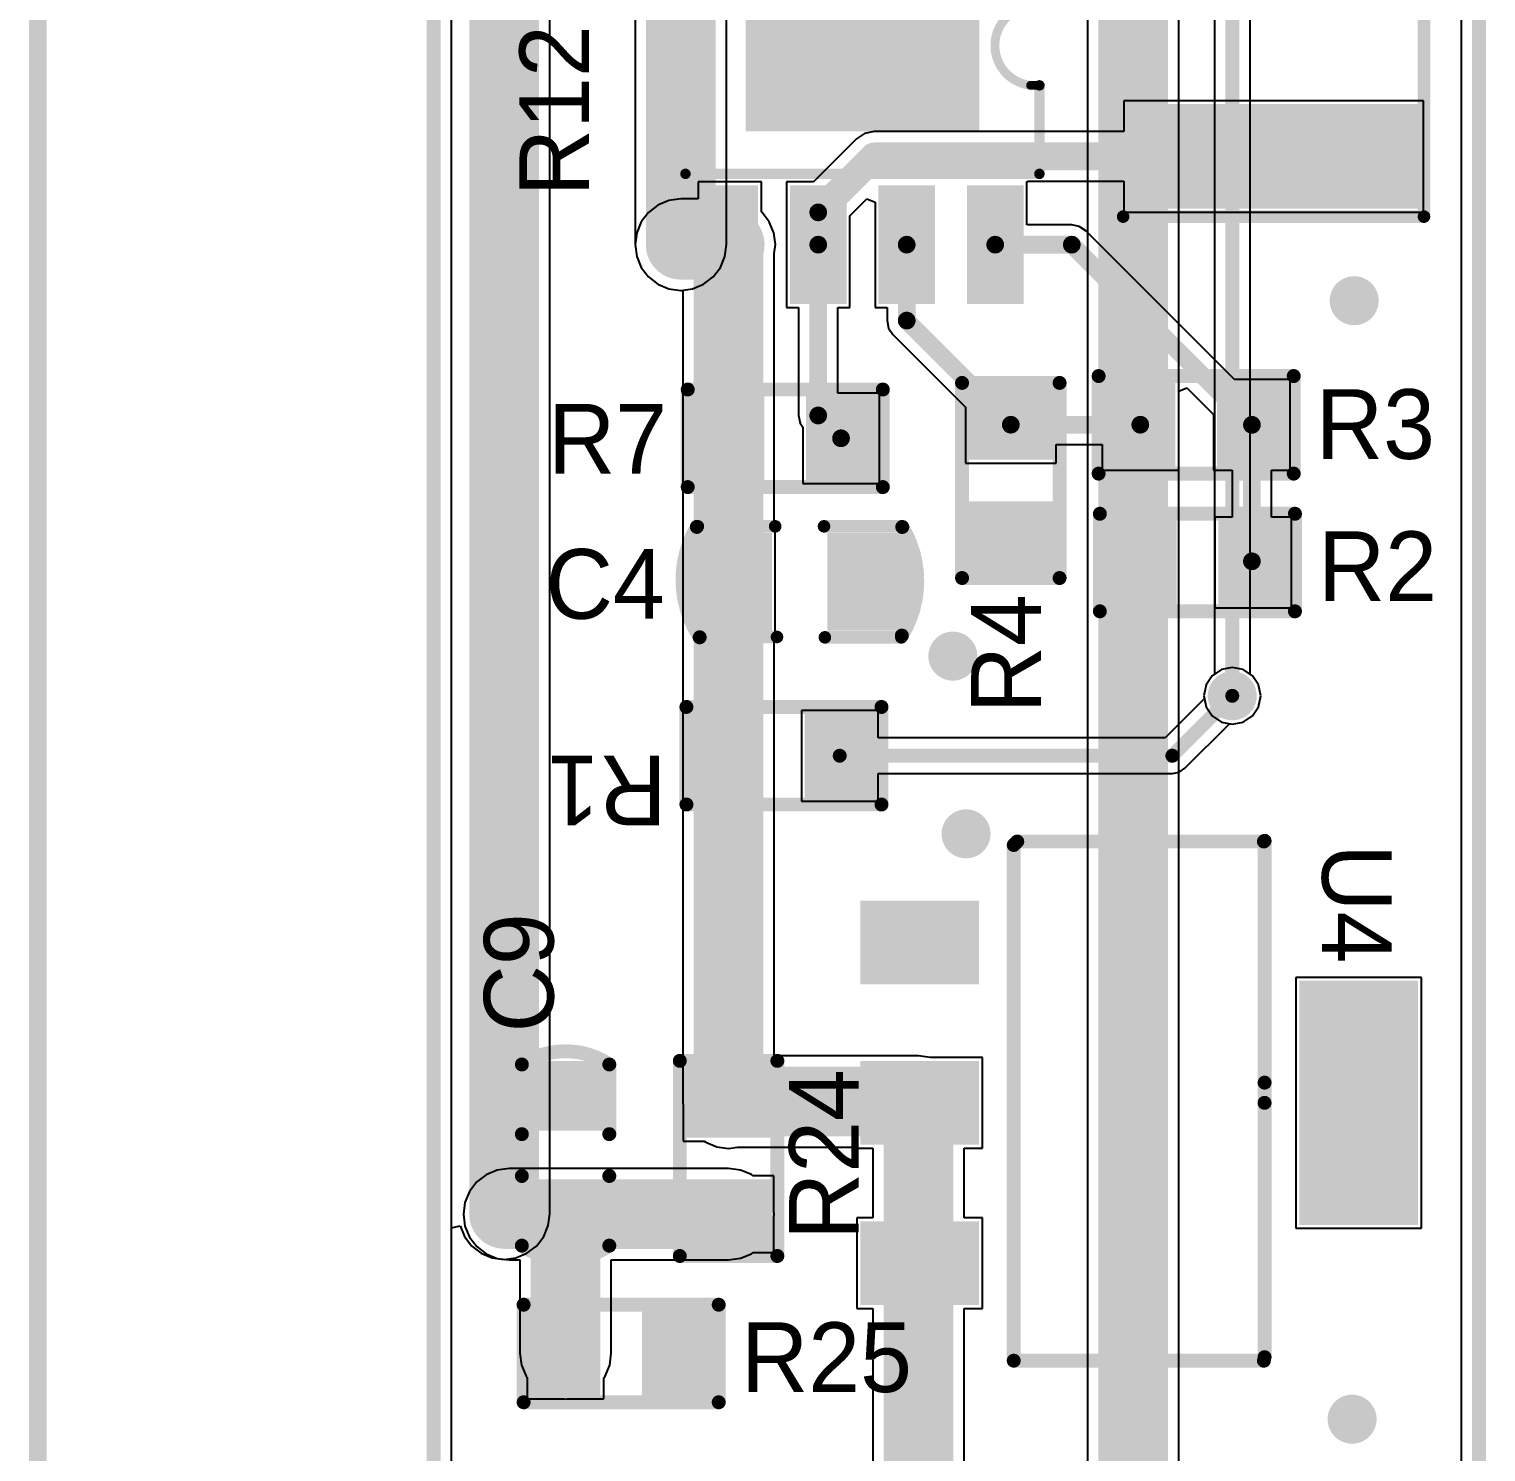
# Model space of a CAD drawing. Extents: x 10.58 to 11.54, y 9.91 to 15.27.
# Drawn here: x 10.598 to 11.421, y 10.742 to 11.545 of the extents above; entities that cross this region are included whole.
import ezdxf

# ---------------------------------------------------------------- set-up
doc = ezdxf.new("R2010")
doc.units = 0
doc.layers.get('0').update_dxf_attribs({"linetype": 'CONTINUOUS'})
for name, color, linetype in [('BOTTOMLAYER', 5, 'CONTINUOUS'), ('BOTTOMSOLDER', 6, 'CONTINUOUS'), ('KEEPOUTLAYER', 6, 'CONTINUOUS'), ('MULTILAYER', 9, 'CONTINUOUS'), ('TOPLAYER', 1, 'CONTINUOUS'), ('TOPOVERLAY', 2, 'CONTINUOUS'), ('TOPPASTE', 8, 'CONTINUOUS'), ('TOPSOLDER', 216, 'CONTINUOUS')]:
    doc.layers.add(name, color=color, linetype=linetype)

# ---------------------------------------------------------------- blocks, each defined once
blk = doc.blocks.new('SOT_223_4')
at = {"layer": 'TOPLAYER'}
for points in [[(-0.064961, 0.153543), (-0.064961, 0.094488), (0.064961, 0.153543), (0.064961, 0.094488)], [(-0.110236, -0.094488), (-0.110236, -0.153543), (-0.070866, -0.094488), (-0.070866, -0.153543)], [(-0.019685, -0.094488), (-0.019685, -0.153543), (0.019685, -0.094488), (0.019685, -0.153543)], [(0.070866, -0.094488), (0.070866, -0.153543), (0.110236, -0.094488), (0.110236, -0.153543)]]:
    blk.add_solid(points, dxfattribs=at)
at = {"layer": 'TOPOVERLAY', "const_width": 0.007874}
for points in [[(0, 0.070866), (-0.148032, 0.070866)], [(-0.147638, -0.068898), (-0.147638, 0.070472)], [(0.143701, 0.070866), (-0.011417, 0.070866)], [(0.145669, -0.070866), (0.145669, 0.070472)], [(-0.145669, -0.070866), (-0.147638, -0.068898)], [(0.145669, -0.070866), (-0.145669, -0.070866)]]:
    blk.add_lwpolyline(points, dxfattribs=at)
at = {"layer": 'TOPOVERLAY', "const_width": 0.003937}
for points in [[(-0.15, 0.070866, 1), (-0.146063, 0.070866, 1)], [(-0.149606, 0.070472, 1), (-0.145669, 0.070472, 1)], [(-0.013386, 0.070866, 1), (-0.009449, 0.070866, 1)], [(-0.001969, 0.070866, 1), (0.001969, 0.070866, 1)], [(0.141732, 0.070866, 1), (0.145669, 0.070866, 1)], [(0.143701, 0.070472, 1), (0.147638, 0.070472, 1)], [(-0.149606, -0.068898, 1), (-0.145669, -0.068898, 1)], [(-0.149606, -0.068898, 1), (-0.145669, -0.068898, 1)], [(-0.147638, -0.070866, 1), (-0.143701, -0.070866, 1)], [(-0.147638, -0.070866, 1), (-0.143701, -0.070866, 1)], [(0.143701, -0.070866, 1), (0.147638, -0.070866, 1)], [(0.143701, -0.070866, 1), (0.147638, -0.070866, 1)]]:
    blk.add_lwpolyline(points, format="xyb", close=True, dxfattribs=at)
at = {"layer": 'TOPPASTE'}
for points in [[(-0.064961, 0.153543), (-0.064961, 0.094488), (0.064961, 0.153543), (0.064961, 0.094488)], [(-0.110236, -0.094488), (-0.110236, -0.153543), (-0.070866, -0.094488), (-0.070866, -0.153543)], [(-0.019685, -0.094488), (-0.019685, -0.153543), (0.019685, -0.094488), (0.019685, -0.153543)], [(0.070866, -0.094488), (0.070866, -0.153543), (0.110236, -0.094488), (0.110236, -0.153543)]]:
    blk.add_solid(points, dxfattribs=at)
at = {"layer": 'TOPSOLDER'}
for points in [[(-0.068961, 0.157543), (-0.068961, 0.090488), (0.068961, 0.157543), (0.068961, 0.090488)], [(-0.114236, -0.090488), (-0.114236, -0.157543), (-0.066866, -0.090488), (-0.066866, -0.157543)], [(-0.023685, -0.090488), (-0.023685, -0.157543), (0.023685, -0.090488), (0.023685, -0.157543)], [(0.066866, -0.090488), (0.066866, -0.157543), (0.114236, -0.090488), (0.114236, -0.157543)]]:
    blk.add_solid(points, dxfattribs=at)
blk = doc.blocks.new('ESOP8_6')
at = {"layer": 'TOPLAYER'}
for points in [[(-0.063, 0.082973), (-0.063, 0.142028), (-0.087, 0.082973), (-0.087, 0.142028)], [(-0.013, 0.082973), (-0.013, 0.142028), (-0.037, 0.082973), (-0.037, 0.142028)], [(0.037, 0.082973), (0.037, 0.142028), (0.013, 0.082973), (0.013, 0.142028)], [(0.087, 0.082973), (0.087, 0.142028), (0.063, 0.082973), (0.063, 0.142028)], [(0.062008, -0.044488), (0.062008, 0.044488), (-0.062008, -0.044488), (-0.062008, 0.044488)], [(-0.063, -0.142028), (-0.063, -0.082973), (-0.087, -0.142028), (-0.087, -0.082973)], [(-0.013, -0.142028), (-0.013, -0.082973), (-0.037, -0.142028), (-0.037, -0.082973)], [(0.037, -0.142028), (0.037, -0.082973), (0.013, -0.142028), (0.013, -0.082973)], [(0.087, -0.142028), (0.087, -0.082973), (0.063, -0.142028), (0.063, -0.082973)]]:
    blk.add_solid(points, dxfattribs=at)
at = {"layer": 'TOPOVERLAY'}
for points, const_width in [([(0.1, 0.0725), (-0.1, 0.0725)], 0.005906), ([(-0.1, 0.0725), (-0.1, 0.0225)], 0.005906), ([(0.1, 0.0725), (0.1, -0.0725)], 0.005906), ([(-0.095, 0.0225), (-0.1, 0.0225)], 0.004921), ([(-0.1, -0.0225), (-0.1, -0.0725)], 0.005906), ([(-0.095, -0.0225), (-0.1, -0.0225)], 0.004921), ([(0.1, -0.0725), (-0.1, -0.0725)], 0.005906)]:
    blk.add_lwpolyline(points, dxfattribs=dict(at, const_width=const_width))
for points, const_width in [([(-0.101476, 0.0725, 1), (-0.098524, 0.0725, 1)], 0.002953), ([(-0.101476, 0.0725, 1), (-0.098524, 0.0725, 1)], 0.002953), ([(0.098524, 0.0725, 1), (0.101476, 0.0725, 1)], 0.002953), ([(0.098524, 0.0725, 1), (0.101476, 0.0725, 1)], 0.002953), ([(-0.101476, 0.0225, 1), (-0.098524, 0.0225, 1)], 0.002953), ([(-0.10123, 0.0225, 1), (-0.09877, 0.0225, 1)], 0.002461), ([(-0.09625, 0.0225, 1), (-0.09375, 0.0225, 1)], 0.0025), ([(-0.09623, 0.0225, 1), (-0.09377, 0.0225, 1)], 0.002461), ([(-0.101476, -0.0225, 1), (-0.098524, -0.0225, 1)], 0.002953), ([(-0.10123, -0.0225, 1), (-0.09877, -0.0225, 1)], 0.002461), ([(-0.09625, -0.0225, 1), (-0.09375, -0.0225, 1)], 0.0025), ([(-0.09623, -0.0225, 1), (-0.09377, -0.0225, 1)], 0.002461), ([(-0.101476, -0.0725, 1), (-0.098524, -0.0725, 1)], 0.002953), ([(-0.101476, -0.0725, 1), (-0.098524, -0.0725, 1)], 0.002953), ([(0.098524, -0.0725, 1), (0.101476, -0.0725, 1)], 0.002953), ([(0.098524, -0.0725, 1), (0.101476, -0.0725, 1)], 0.002953), ([(-0.111614, -0.092814, 1), (-0.121457, -0.092814, 1)], 0.009843), ([(-0.123917, -0.092814, 1), (-0.118996, -0.092814, 1)], 0.004921), ([(-0.114075, -0.092814, 1), (-0.109154, -0.092814, 1)], 0.004921)]:
    blk.add_lwpolyline(points, format="xyb", close=True, dxfattribs=dict(at, const_width=const_width))
at = {"layer": 'TOPOVERLAY', "const_width": 0.005}
blk.add_lwpolyline([(-0.095, 0.0225, -0.895675), (-0.095, -0.0225)], format="xyb", dxfattribs=at)
at = {"layer": 'TOPPASTE'}
for points in [[(-0.063, 0.082973), (-0.063, 0.142028), (-0.087, 0.082973), (-0.087, 0.142028)], [(-0.013, 0.082973), (-0.013, 0.142028), (-0.037, 0.082973), (-0.037, 0.142028)], [(0.037, 0.082973), (0.037, 0.142028), (0.013, 0.082973), (0.013, 0.142028)], [(0.087, 0.082973), (0.087, 0.142028), (0.063, 0.082973), (0.063, 0.142028)], [(0.062008, -0.044488), (0.062008, 0.044488), (-0.062008, -0.044488), (-0.062008, 0.044488)], [(-0.063, -0.142028), (-0.063, -0.082973), (-0.087, -0.142028), (-0.087, -0.082973)], [(-0.013, -0.142028), (-0.013, -0.082973), (-0.037, -0.142028), (-0.037, -0.082973)], [(0.037, -0.142028), (0.037, -0.082973), (0.013, -0.142028), (0.013, -0.082973)], [(0.087, -0.142028), (0.087, -0.082973), (0.063, -0.142028), (0.063, -0.082973)]]:
    blk.add_solid(points, dxfattribs=at)
at = {"layer": 'TOPSOLDER'}
for points in [[(-0.059, 0.078973), (-0.059, 0.146028), (-0.091, 0.078973), (-0.091, 0.146028)], [(-0.009, 0.078973), (-0.009, 0.146028), (-0.041, 0.078973), (-0.041, 0.146028)], [(0.041, 0.078973), (0.041, 0.146028), (0.009, 0.078973), (0.009, 0.146028)], [(0.091, 0.078973), (0.091, 0.146028), (0.059, 0.078973), (0.059, 0.146028)], [(0.066008, -0.048488), (0.066008, 0.048488), (-0.066008, -0.048488), (-0.066008, 0.048488)], [(-0.059, -0.146028), (-0.059, -0.078973), (-0.091, -0.146028), (-0.091, -0.078973)], [(-0.009, -0.146028), (-0.009, -0.078973), (-0.041, -0.146028), (-0.041, -0.078973)], [(0.041, -0.146028), (0.041, -0.078973), (0.009, -0.146028), (0.009, -0.078973)], [(0.091, -0.146028), (0.091, -0.078973), (0.059, -0.146028), (0.059, -0.078973)]]:
    blk.add_solid(points, dxfattribs=at)
blk = doc.blocks.new('R_0603_13')
at = {"layer": 'TOPLAYER'}
for points in [[(-0.015748, -0.019685), (-0.015748, 0.019685), (-0.047244, -0.019685), (-0.047244, 0.019685)], [(0.047244, -0.019685), (0.047244, 0.019685), (0.015748, -0.019685), (0.015748, 0.019685)]]:
    blk.add_solid(points, dxfattribs=at)
at = {"layer": 'TOPOVERLAY', "const_width": 0.007874}
for points in [[(-0.055118, -0.027559), (-0.055118, 0.027559)], [(-0.055118, 0.027559), (0.055118, 0.027559)], [(0.055118, -0.027559), (0.055118, 0.027559)], [(-0.055118, -0.027559), (0.055118, -0.027559)]]:
    blk.add_lwpolyline(points, dxfattribs=at)
at = {"layer": 'TOPOVERLAY', "const_width": 0.003937}
for points in [[(-0.057087, 0.027559, 1), (-0.05315, 0.027559, 1)], [(-0.057087, 0.027559, 1), (-0.05315, 0.027559, 1)], [(0.05315, 0.027559, 1), (0.057087, 0.027559, 1)], [(0.05315, 0.027559, 1), (0.057087, 0.027559, 1)], [(-0.057087, -0.027559, 1), (-0.05315, -0.027559, 1)], [(-0.057087, -0.027559, 1), (-0.05315, -0.027559, 1)], [(0.05315, -0.027559, 1), (0.057087, -0.027559, 1)], [(0.05315, -0.027559, 1), (0.057087, -0.027559, 1)]]:
    blk.add_lwpolyline(points, format="xyb", close=True, dxfattribs=at)
at = {"layer": 'TOPPASTE'}
for points in [[(-0.015748, -0.019685), (-0.015748, 0.019685), (-0.047244, -0.019685), (-0.047244, 0.019685)], [(0.047244, -0.019685), (0.047244, 0.019685), (0.015748, -0.019685), (0.015748, 0.019685)]]:
    blk.add_solid(points, dxfattribs=at)
at = {"layer": 'TOPSOLDER'}
for points in [[(-0.011748, -0.023685), (-0.011748, 0.023685), (-0.051244, -0.023685), (-0.051244, 0.023685)], [(0.051244, -0.023685), (0.051244, 0.023685), (0.011748, -0.023685), (0.011748, 0.023685)]]:
    blk.add_solid(points, dxfattribs=at)
blk = doc.blocks.new('R_0603_14')
at = {"layer": 'TOPLAYER'}
for points in [[(-0.015748, -0.019685), (-0.015748, 0.019685), (-0.047244, -0.019685), (-0.047244, 0.019685)], [(0.047244, -0.019685), (0.047244, 0.019685), (0.015748, -0.019685), (0.015748, 0.019685)]]:
    blk.add_solid(points, dxfattribs=at)
at = {"layer": 'TOPOVERLAY', "const_width": 0.007874}
for points in [[(-0.055118, -0.027559), (-0.055118, 0.027559)], [(0.055118, 0.027559), (-0.055118, 0.027559)], [(0.055118, -0.027559), (0.055118, 0.027559)], [(0.055118, -0.027559), (-0.055118, -0.027559)]]:
    blk.add_lwpolyline(points, dxfattribs=at)
at = {"layer": 'TOPOVERLAY', "const_width": 0.003937}
for points in [[(-0.057087, 0.027559, 1), (-0.05315, 0.027559, 1)], [(-0.057087, 0.027559, 1), (-0.05315, 0.027559, 1)], [(0.05315, 0.027559, 1), (0.057087, 0.027559, 1)], [(0.05315, 0.027559, 1), (0.057087, 0.027559, 1)], [(-0.057087, -0.027559, 1), (-0.05315, -0.027559, 1)], [(-0.057087, -0.027559, 1), (-0.05315, -0.027559, 1)], [(0.05315, -0.027559, 1), (0.057087, -0.027559, 1)], [(0.05315, -0.027559, 1), (0.057087, -0.027559, 1)]]:
    blk.add_lwpolyline(points, format="xyb", close=True, dxfattribs=at)
at = {"layer": 'TOPPASTE'}
for points in [[(-0.015748, -0.019685), (-0.015748, 0.019685), (-0.047244, -0.019685), (-0.047244, 0.019685)], [(0.047244, -0.019685), (0.047244, 0.019685), (0.015748, -0.019685), (0.015748, 0.019685)]]:
    blk.add_solid(points, dxfattribs=at)
at = {"layer": 'TOPSOLDER'}
for points in [[(-0.011748, -0.023685), (-0.011748, 0.023685), (-0.051244, -0.023685), (-0.051244, 0.023685)], [(0.051244, -0.023685), (0.051244, 0.023685), (0.011748, -0.023685), (0.011748, 0.023685)]]:
    blk.add_solid(points, dxfattribs=at)
blk = doc.blocks.new('R_0603_31')
at = {"layer": 'TOPLAYER'}
for points in [[(-0.015748, -0.019685), (-0.015748, 0.019685), (-0.047244, -0.019685), (-0.047244, 0.019685)], [(0.047244, -0.019685), (0.047244, 0.019685), (0.015748, -0.019685), (0.015748, 0.019685)]]:
    blk.add_solid(points, dxfattribs=at)
at = {"layer": 'TOPOVERLAY', "const_width": 0.007874}
for points in [[(-0.055118, -0.027559), (-0.055118, 0.027559)], [(-0.055118, 0.027559), (0.055118, 0.027559)], [(0.055118, -0.027559), (0.055118, 0.027559)], [(-0.055118, -0.027559), (0.055118, -0.027559)]]:
    blk.add_lwpolyline(points, dxfattribs=at)
at = {"layer": 'TOPOVERLAY', "const_width": 0.003937}
for points in [[(-0.057087, 0.027559, 1), (-0.05315, 0.027559, 1)], [(-0.057087, 0.027559, 1), (-0.05315, 0.027559, 1)], [(0.05315, 0.027559, 1), (0.057087, 0.027559, 1)], [(0.05315, 0.027559, 1), (0.057087, 0.027559, 1)], [(-0.057087, -0.027559, 1), (-0.05315, -0.027559, 1)], [(-0.057087, -0.027559, 1), (-0.05315, -0.027559, 1)], [(0.05315, -0.027559, 1), (0.057087, -0.027559, 1)], [(0.05315, -0.027559, 1), (0.057087, -0.027559, 1)]]:
    blk.add_lwpolyline(points, format="xyb", close=True, dxfattribs=at)
at = {"layer": 'TOPPASTE'}
for points in [[(-0.015748, -0.019685), (-0.015748, 0.019685), (-0.047244, -0.019685), (-0.047244, 0.019685)], [(0.047244, -0.019685), (0.047244, 0.019685), (0.015748, -0.019685), (0.015748, 0.019685)]]:
    blk.add_solid(points, dxfattribs=at)
at = {"layer": 'TOPSOLDER'}
for points in [[(-0.011748, -0.023685), (-0.011748, 0.023685), (-0.051244, -0.023685), (-0.051244, 0.023685)], [(0.051244, -0.023685), (0.051244, 0.023685), (0.011748, -0.023685), (0.011748, 0.023685)]]:
    blk.add_solid(points, dxfattribs=at)
blk = doc.blocks.new('R_0603_34')
at = {"layer": 'TOPLAYER'}
for points in [[(-0.015748, -0.019685), (-0.015748, 0.019685), (-0.047244, -0.019685), (-0.047244, 0.019685)], [(0.047244, -0.019685), (0.047244, 0.019685), (0.015748, -0.019685), (0.015748, 0.019685)]]:
    blk.add_solid(points, dxfattribs=at)
at = {"layer": 'TOPOVERLAY', "const_width": 0.007874}
for points in [[(-0.055118, 0.027559), (-0.055118, -0.027559)], [(-0.055118, 0.027559), (0.055118, 0.027559)], [(0.055118, 0.027559), (0.055118, -0.027559)], [(-0.055118, -0.027559), (0.055118, -0.027559)]]:
    blk.add_lwpolyline(points, dxfattribs=at)
at = {"layer": 'TOPOVERLAY', "const_width": 0.003937}
for points in [[(-0.057087, 0.027559, 1), (-0.05315, 0.027559, 1)], [(-0.057087, 0.027559, 1), (-0.05315, 0.027559, 1)], [(0.05315, 0.027559, 1), (0.057087, 0.027559, 1)], [(0.05315, 0.027559, 1), (0.057087, 0.027559, 1)], [(-0.057087, -0.027559, 1), (-0.05315, -0.027559, 1)], [(-0.057087, -0.027559, 1), (-0.05315, -0.027559, 1)], [(0.05315, -0.027559, 1), (0.057087, -0.027559, 1)], [(0.05315, -0.027559, 1), (0.057087, -0.027559, 1)]]:
    blk.add_lwpolyline(points, format="xyb", close=True, dxfattribs=at)
at = {"layer": 'TOPPASTE'}
for points in [[(-0.015748, -0.019685), (-0.015748, 0.019685), (-0.047244, -0.019685), (-0.047244, 0.019685)], [(0.047244, -0.019685), (0.047244, 0.019685), (0.015748, -0.019685), (0.015748, 0.019685)]]:
    blk.add_solid(points, dxfattribs=at)
at = {"layer": 'TOPSOLDER'}
for points in [[(-0.011748, -0.023685), (-0.011748, 0.023685), (-0.051244, -0.023685), (-0.051244, 0.023685)], [(0.051244, -0.023685), (0.051244, 0.023685), (0.011748, -0.023685), (0.011748, 0.023685)]]:
    blk.add_solid(points, dxfattribs=at)
blk = doc.blocks.new('R_0603_35')
at = {"layer": 'TOPLAYER'}
for points in [[(-0.015748, -0.019685), (-0.015748, 0.019685), (-0.047244, -0.019685), (-0.047244, 0.019685)], [(0.047244, -0.019685), (0.047244, 0.019685), (0.015748, -0.019685), (0.015748, 0.019685)]]:
    blk.add_solid(points, dxfattribs=at)
at = {"layer": 'TOPOVERLAY', "const_width": 0.007874}
for points in [[(-0.055118, -0.027559), (-0.055118, 0.027559)], [(-0.055118, 0.027559), (0.055118, 0.027559)], [(0.055118, -0.027559), (0.055118, 0.027559)], [(-0.055118, -0.027559), (0.055118, -0.027559)]]:
    blk.add_lwpolyline(points, dxfattribs=at)
at = {"layer": 'TOPOVERLAY', "const_width": 0.003937}
for points in [[(-0.057087, 0.027559, 1), (-0.05315, 0.027559, 1)], [(-0.057087, 0.027559, 1), (-0.05315, 0.027559, 1)], [(0.05315, 0.027559, 1), (0.057087, 0.027559, 1)], [(0.05315, 0.027559, 1), (0.057087, 0.027559, 1)], [(-0.057087, -0.027559, 1), (-0.05315, -0.027559, 1)], [(-0.057087, -0.027559, 1), (-0.05315, -0.027559, 1)], [(0.05315, -0.027559, 1), (0.057087, -0.027559, 1)], [(0.05315, -0.027559, 1), (0.057087, -0.027559, 1)]]:
    blk.add_lwpolyline(points, format="xyb", close=True, dxfattribs=at)
at = {"layer": 'TOPPASTE'}
for points in [[(-0.015748, -0.019685), (-0.015748, 0.019685), (-0.047244, -0.019685), (-0.047244, 0.019685)], [(0.047244, -0.019685), (0.047244, 0.019685), (0.015748, -0.019685), (0.015748, 0.019685)]]:
    blk.add_solid(points, dxfattribs=at)
at = {"layer": 'TOPSOLDER'}
for points in [[(-0.011748, -0.023685), (-0.011748, 0.023685), (-0.051244, -0.023685), (-0.051244, 0.023685)], [(0.051244, -0.023685), (0.051244, 0.023685), (0.011748, -0.023685), (0.011748, 0.023685)]]:
    blk.add_solid(points, dxfattribs=at)
blk = doc.blocks.new('R_0603_36')
at = {"layer": 'TOPLAYER'}
for points in [[(-0.015748, -0.019685), (-0.015748, 0.019685), (-0.047244, -0.019685), (-0.047244, 0.019685)], [(0.047244, -0.019685), (0.047244, 0.019685), (0.015748, -0.019685), (0.015748, 0.019685)]]:
    blk.add_solid(points, dxfattribs=at)
at = {"layer": 'TOPOVERLAY', "const_width": 0.007874}
for points in [[(-0.055118, -0.027559), (-0.055118, 0.027559)], [(-0.055118, 0.027559), (0.055118, 0.027559)], [(0.055118, -0.027559), (0.055118, 0.027559)], [(-0.055118, -0.027559), (0.055118, -0.027559)]]:
    blk.add_lwpolyline(points, dxfattribs=at)
at = {"layer": 'TOPOVERLAY', "const_width": 0.003937}
for points in [[(-0.057087, 0.027559, 1), (-0.05315, 0.027559, 1)], [(-0.057087, 0.027559, 1), (-0.05315, 0.027559, 1)], [(0.05315, 0.027559, 1), (0.057087, 0.027559, 1)], [(0.05315, 0.027559, 1), (0.057087, 0.027559, 1)], [(-0.057087, -0.027559, 1), (-0.05315, -0.027559, 1)], [(-0.057087, -0.027559, 1), (-0.05315, -0.027559, 1)], [(0.05315, -0.027559, 1), (0.057087, -0.027559, 1)], [(0.05315, -0.027559, 1), (0.057087, -0.027559, 1)]]:
    blk.add_lwpolyline(points, format="xyb", close=True, dxfattribs=at)
at = {"layer": 'TOPPASTE'}
for points in [[(-0.015748, -0.019685), (-0.015748, 0.019685), (-0.047244, -0.019685), (-0.047244, 0.019685)], [(0.047244, -0.019685), (0.047244, 0.019685), (0.015748, -0.019685), (0.015748, 0.019685)]]:
    blk.add_solid(points, dxfattribs=at)
at = {"layer": 'TOPSOLDER'}
for points in [[(-0.011748, -0.023685), (-0.011748, 0.023685), (-0.051244, -0.023685), (-0.051244, 0.023685)], [(0.051244, -0.023685), (0.051244, 0.023685), (0.011748, -0.023685), (0.011748, 0.023685)]]:
    blk.add_solid(points, dxfattribs=at)
blk = doc.blocks.new('R_0603_37')
at = {"layer": 'TOPLAYER'}
for points in [[(-0.015748, -0.019685), (-0.015748, 0.019685), (-0.047244, -0.019685), (-0.047244, 0.019685)], [(0.047244, -0.019685), (0.047244, 0.019685), (0.015748, -0.019685), (0.015748, 0.019685)]]:
    blk.add_solid(points, dxfattribs=at)
at = {"layer": 'TOPOVERLAY', "const_width": 0.007874}
for points in [[(-0.055118, 0.027559), (-0.055118, -0.027559)], [(0.055118, 0.027559), (-0.055118, 0.027559)], [(0.055118, 0.027559), (0.055118, -0.027559)], [(0.055118, -0.027559), (-0.055118, -0.027559)]]:
    blk.add_lwpolyline(points, dxfattribs=at)
at = {"layer": 'TOPOVERLAY', "const_width": 0.003937}
for points in [[(-0.057087, 0.027559, 1), (-0.05315, 0.027559, 1)], [(-0.057087, 0.027559, 1), (-0.05315, 0.027559, 1)], [(0.05315, 0.027559, 1), (0.057087, 0.027559, 1)], [(0.05315, 0.027559, 1), (0.057087, 0.027559, 1)], [(-0.057087, -0.027559, 1), (-0.05315, -0.027559, 1)], [(-0.057087, -0.027559, 1), (-0.05315, -0.027559, 1)], [(0.05315, -0.027559, 1), (0.057087, -0.027559, 1)], [(0.05315, -0.027559, 1), (0.057087, -0.027559, 1)]]:
    blk.add_lwpolyline(points, format="xyb", close=True, dxfattribs=at)
at = {"layer": 'TOPPASTE'}
for points in [[(-0.015748, -0.019685), (-0.015748, 0.019685), (-0.047244, -0.019685), (-0.047244, 0.019685)], [(0.047244, -0.019685), (0.047244, 0.019685), (0.015748, -0.019685), (0.015748, 0.019685)]]:
    blk.add_solid(points, dxfattribs=at)
at = {"layer": 'TOPSOLDER'}
for points in [[(-0.011748, -0.023685), (-0.011748, 0.023685), (-0.051244, -0.023685), (-0.051244, 0.023685)], [(0.051244, -0.023685), (0.051244, 0.023685), (0.011748, -0.023685), (0.011748, 0.023685)]]:
    blk.add_solid(points, dxfattribs=at)
blk = doc.blocks.new('L_SMD_42')
at = {"layer": 'TOPLAYER'}
for points in [[(-0.092835, -0.07811), (-0.041654, -0.07811), (-0.092835, 0.07937), (-0.041654, 0.07937)], [(0.041024, -0.07811), (0.092205, -0.07811), (0.041024, 0.07937), (0.092205, 0.07937)]]:
    blk.add_solid(points, dxfattribs=at)
at = {"layer": 'TOPOVERLAY', "const_width": 0.007087}
for points in [[(0.10063, 0.08563), (-0.10126, 0.08563)], [(-0.10126, -0.08437), (-0.10126, 0.08563)], [(0.10063, -0.08437), (0.10063, 0.08563)], [(0.10063, -0.08437), (-0.10126, -0.08437)]]:
    blk.add_lwpolyline(points, dxfattribs=at)
at = {"layer": 'TOPOVERLAY', "const_width": 0.003543}
for points in [[(-0.103031, 0.08563, 1), (-0.099488, 0.08563, 1)], [(-0.103031, 0.08563, 1), (-0.099488, 0.08563, 1)], [(0.098858, 0.08563, 1), (0.102402, 0.08563, 1)], [(0.098858, 0.08563, 1), (0.102402, 0.08563, 1)], [(-0.103031, -0.08437, 1), (-0.099488, -0.08437, 1)], [(-0.103031, -0.08437, 1), (-0.099488, -0.08437, 1)], [(0.098858, -0.08437, 1), (0.102402, -0.08437, 1)], [(0.098858, -0.08437, 1), (0.102402, -0.08437, 1)]]:
    blk.add_lwpolyline(points, format="xyb", close=True, dxfattribs=at)
at = {"layer": 'TOPPASTE'}
for points in [[(-0.092835, -0.07811), (-0.041654, -0.07811), (-0.092835, 0.07937), (-0.041654, 0.07937)], [(0.041024, -0.07811), (0.092205, -0.07811), (0.041024, 0.07937), (0.092205, 0.07937)]]:
    blk.add_solid(points, dxfattribs=at)
at = {"layer": 'TOPSOLDER'}
for points in [[(-0.096835, -0.08211), (-0.037653, -0.08211), (-0.096835, 0.08337), (-0.037653, 0.08337)], [(0.037024, -0.08211), (0.096205, -0.08211), (0.037024, 0.08337), (0.096205, 0.08337)]]:
    blk.add_solid(points, dxfattribs=at)
blk = doc.blocks.new('C_0603_46')
at = {"layer": 'TOPLAYER'}
for points in [[(-0.017717, -0.019685), (-0.017717, 0.019685), (-0.049213, -0.019685), (-0.049213, 0.019685)], [(0.049213, -0.019685), (0.049213, 0.019685), (0.017717, -0.019685), (0.017717, 0.019685)]]:
    blk.add_solid(points, dxfattribs=at)
at = {"layer": 'TOPOVERLAY', "const_width": 0.007874}
for points in [[(-0.051181, -0.024708, -0.302775), (-0.051181, 0.024708)], [(0.051181, 0.024708, -0.302775), (0.051181, -0.024708)]]:
    blk.add_lwpolyline(points, format="xyb", dxfattribs=at)
at = {"layer": 'TOPOVERLAY', "const_width": 0.003937}
for points in [[(-0.05315, 0.024708, 1), (-0.049213, 0.024708, 1)], [(-0.05315, 0.024708, 1), (-0.049213, 0.024708, 1)], [(-0.01378, 0.024708, 1), (-0.009843, 0.024708, 1)], [(0.009843, 0.024708, 1), (0.01378, 0.024708, 1)], [(0.049213, 0.024708, 1), (0.05315, 0.024708, 1)], [(0.049213, 0.024708, 1), (0.05315, 0.024708, 1)], [(-0.05315, -0.024708, 1), (-0.049213, -0.024708, 1)], [(-0.05315, -0.024708, 1), (-0.049213, -0.024708, 1)], [(-0.01378, -0.024708, 1), (-0.009843, -0.024708, 1)], [(0.009843, -0.024708, 1), (0.01378, -0.024708, 1)], [(0.049213, -0.024708, 1), (0.05315, -0.024708, 1)], [(0.049213, -0.024708, 1), (0.05315, -0.024708, 1)]]:
    blk.add_lwpolyline(points, format="xyb", close=True, dxfattribs=at)
at = {"layer": 'TOPOVERLAY', "const_width": 0.007874}
for points in [[(-0.011811, 0.024708), (-0.051181, 0.024708)], [(0.051181, 0.024708), (0.011811, 0.024708)], [(-0.011811, -0.024708), (-0.051181, -0.024708)], [(0.051181, -0.024708), (0.011811, -0.024708)]]:
    blk.add_lwpolyline(points, dxfattribs=at)
at = {"layer": 'TOPPASTE'}
for points in [[(-0.017717, -0.019685), (-0.017717, 0.019685), (-0.049213, -0.019685), (-0.049213, 0.019685)], [(0.049213, -0.019685), (0.049213, 0.019685), (0.017717, -0.019685), (0.017717, 0.019685)]]:
    blk.add_solid(points, dxfattribs=at)
at = {"layer": 'TOPSOLDER'}
for points in [[(-0.013717, -0.023685), (-0.013717, 0.023685), (-0.053213, -0.023685), (-0.053213, 0.023685)], [(0.053213, -0.023685), (0.053213, 0.023685), (0.013717, -0.023685), (0.013717, 0.023685)]]:
    blk.add_solid(points, dxfattribs=at)
blk = doc.blocks.new('C_0805_51')
at = {"layer": 'TOPLAYER'}
for points in [[(-0.019685, -0.023622), (-0.019685, 0.023622), (-0.059055, -0.023622), (-0.059055, 0.023622)], [(0.059055, -0.023622), (0.059055, 0.023622), (0.019685, -0.023622), (0.019685, 0.023622)]]:
    blk.add_solid(points, dxfattribs=at)
at = {"layer": 'TOPOVERLAY', "const_width": 0.007874}
for points in [[(-0.056461, -0.03133, -0.285513), (-0.058073, 0.031043)], [(0.058, 0.031, -0.279994), (0.057775, -0.030364)]]:
    blk.add_lwpolyline(points, format="xyb", dxfattribs=at)
at = {"layer": 'TOPOVERLAY'}
for points, const_width in [([(-0.060042, 0.031043, 1), (-0.056105, 0.031043, 1)], 0.003937), ([(-0.059272, 0.031362, 1), (-0.055728, 0.031362, 1)], 0.003543), ([(-0.015551, 0.031362, 1), (-0.012008, 0.031362, 1)], 0.003543), ([(0.012008, 0.031362, 1), (0.015551, 0.031362, 1)], 0.003543), ([(0.056031, 0.031, 1), (0.059969, 0.031, 1)], 0.003937), ([(0.056228, 0.031362, 1), (0.059772, 0.031362, 1)], 0.003543), ([(-0.05843, -0.03133, 1), (-0.054493, -0.03133, 1)], 0.003937), ([(-0.058272, -0.031138, 1), (-0.054728, -0.031138, 1)], 0.003543), ([(-0.014551, -0.031138, 1), (-0.011008, -0.031138, 1)], 0.003543), ([(0.012508, -0.031362, 1), (0.016051, -0.031362, 1)], 0.003543), ([(0.055807, -0.030364, 1), (0.059743, -0.030364, 1)], 0.003937), ([(0.055728, -0.031362, 1), (0.059272, -0.031362, 1)], 0.003543)]:
    blk.add_lwpolyline(points, format="xyb", close=True, dxfattribs=dict(at, const_width=const_width))
at = {"layer": 'TOPOVERLAY', "const_width": 0.007087}
for points in [[(-0.0575, 0.031362), (-0.01378, 0.031362)], [(0.01378, 0.031362), (0.058, 0.031362)], [(-0.0565, -0.031138), (-0.012779, -0.031138)], [(0.01428, -0.031362), (0.0575, -0.031362)]]:
    blk.add_lwpolyline(points, dxfattribs=at)
at = {"layer": 'TOPPASTE'}
for points in [[(-0.019685, -0.023622), (-0.019685, 0.023622), (-0.059055, -0.023622), (-0.059055, 0.023622)], [(0.059055, -0.023622), (0.059055, 0.023622), (0.019685, -0.023622), (0.019685, 0.023622)]]:
    blk.add_solid(points, dxfattribs=at)
at = {"layer": 'TOPSOLDER'}
for points in [[(-0.015685, -0.027622), (-0.015685, 0.027622), (-0.063055, -0.027622), (-0.063055, 0.027622)], [(0.063055, -0.027622), (0.063055, 0.027622), (0.015685, -0.027622), (0.015685, 0.027622)]]:
    blk.add_solid(points, dxfattribs=at)

msp = doc.modelspace()

# ---------------------------------------------------------------- linework, layer by layer
at = {"layer": 'BOTTOMLAYER'}
for p, q in [((10.89206, 10.876048), (10.89206, 13.253691)), ((11.406985, 12.641469), (11.406985, 10.706622)), ((10.940247, 12.423186), (10.940247, 11.423535)), ((10.99187, 11.423535), (10.99187, 12.423186)), ((11.267631, 12.020984), (11.267631, 11.180887)), ((11.287701, 11.180887), (11.287701, 12.020984)), ((11.247556, 10.535172), (11.247556, 11.866668)), ((11.195933, 11.855976), (11.195933, 10.545863)), ((10.940247, 11.423535), (10.941127, 11.416854)), ((10.941127, 11.416854), (10.943705, 11.410629)), ((10.988412, 11.410629), (10.99099, 11.416854)), ((10.99099, 11.416854), (10.99187, 11.423535)), ((10.943705, 11.410629), (10.947807, 11.405283)), ((10.98431, 11.405283), (10.988412, 11.410629)), ((10.947807, 11.405283), (10.953153, 11.401181)), ((10.953153, 11.401181), (10.959378, 11.398603)), ((10.972739, 11.398603), (10.978964, 11.401181)), ((10.978964, 11.401181), (10.98431, 11.405283)), ((10.959378, 11.398603), (10.966059, 11.397723)), ((10.966059, 11.397723), (10.972739, 11.398603)), ((11.266312, 11.180006), (11.262832, 11.174797)), ((11.267631, 11.180887), (11.266312, 11.180006)), ((11.28902, 11.180006), (11.287701, 11.180887)), ((11.2925, 11.174797), (11.28902, 11.180006)), ((11.262832, 11.174797), (11.26161, 11.168652)), ((11.293723, 11.168652), (11.2925, 11.174797)), ((11.26161, 11.168652), (11.262832, 11.162507)), ((11.262832, 11.162507), (11.266312, 11.157298)), ((11.28902, 11.157298), (11.2925, 11.162507)), ((11.2925, 11.162507), (11.293723, 11.168652)), ((11.266312, 11.157298), (11.271522, 11.153818)), ((11.271522, 11.153818), (11.277666, 11.152596)), ((11.277666, 11.152596), (11.283811, 11.153818)), ((11.283811, 11.153818), (11.28902, 11.157298)), ((10.89118, 10.869367), (10.89206, 10.876048)), ((10.836504, 10.868171), (10.841408, 10.869146)), ((10.836504, 10.348354), (10.836504, 10.868171)), ((10.841408, 10.869146), (10.843895, 10.863142)), ((10.888602, 10.863142), (10.89118, 10.869367)), ((10.843895, 10.863142), (10.847997, 10.857796)), ((10.847997, 10.857796), (10.853343, 10.853695)), ((10.879154, 10.853695), (10.8845, 10.857796)), ((10.8845, 10.857796), (10.888602, 10.863142)), ((10.853343, 10.853695), (10.859568, 10.851116)), ((10.859568, 10.851116), (10.866248, 10.850236)), ((10.866248, 10.850236), (10.872929, 10.851116)), ((10.872929, 10.851116), (10.879154, 10.853695))]:
    msp.add_line(p, q, dxfattribs=at)
for points, const_width in [([(10.866248, 10.876048), (10.866248, 13.253691)], 0.03937), ([(10.966059, 11.423535), (10.966059, 12.423186)], 0.03937), ([(11.277666, 11.168652), (11.277666, 12.033219)], 0.007874), ([(11.221745, 10.535172), (11.221745, 11.866668)], 0.03937)]:
    msp.add_lwpolyline(points, dxfattribs=dict(at, const_width=const_width))
for points, const_width in [([(11.021942, 11.514699, 1), (11.031784, 11.514699, 1)], 0.009843), ([(11.064068, 11.514699, 1), (11.07391, 11.514699, 1)], 0.009843), ([(11.106193, 11.514699, 1), (11.116036, 11.514699, 1)], 0.009843), ([(10.956216, 11.423535, 1), (10.975901, 11.423535, 1)], 0.019685), ([(10.958185, 11.423535, 1), (10.973933, 11.423535, 1)], 0.015748), ([(11.341627, 11.391864, 1), (11.351469, 11.391864, 1)], 0.009843), ([(11.114855, 11.191077, 1), (11.124697, 11.191077, 1)], 0.009843), ([(11.272745, 11.168652, 1), (11.282587, 11.168652, 1)], 0.009843), ([(11.275698, 11.168652, 1), (11.279635, 11.168652, 1)], 0.003937), ([(11.122335, 11.090683, 1), (11.132178, 11.090683, 1)], 0.009843), ([(10.856406, 10.876048, 1), (10.876091, 10.876048, 1)], 0.019685), ([(10.858375, 10.876048, 1), (10.874123, 10.876048, 1)], 0.015748), ([(11.340445, 10.759975, 1), (11.350288, 10.759975, 1)], 0.009843)]:
    msp.add_lwpolyline(points, format="xyb", close=True, dxfattribs=dict(at, const_width=const_width))
at = {"layer": 'BOTTOMSOLDER'}
for points, const_width in [([(11.019941, 11.514699, 1), (11.033784, 11.514699, 1)], 0.013843), ([(11.062067, 11.514699, 1), (11.07591, 11.514699, 1)], 0.013843), ([(11.104193, 11.514699, 1), (11.118036, 11.514699, 1)], 0.013843), ([(10.956185, 11.423535, 1), (10.975933, 11.423535, 1)], 0.019748), ([(11.339627, 11.391864, 1), (11.353469, 11.391864, 1)], 0.013843), ([(11.112855, 11.191077, 1), (11.126697, 11.191077, 1)], 0.013843), ([(11.270745, 11.168652, 1), (11.284587, 11.168652, 1)], 0.013843), ([(11.120335, 11.090683, 1), (11.134178, 11.090683, 1)], 0.013843), ([(10.856374, 10.876048, 1), (10.876122, 10.876048, 1)], 0.019748), ([(11.338446, 10.759975, 1), (11.352288, 10.759975, 1)], 0.013843)]:
    msp.add_lwpolyline(points, format="xyb", close=True, dxfattribs=dict(at, const_width=const_width))
at = {"layer": 'KEEPOUTLAYER'}
for points, const_width in [([(10.826469, 10.338318), (10.826469, 12.641469)], 0.007874), ([(11.417021, 10.696586), (11.417021, 12.641469)], 0.007874), ([(10.602847, 10.338318), (10.602847, 12.473279)], 0.01)]:
    msp.add_lwpolyline(points, dxfattribs=dict(at, const_width=const_width))
at = {"layer": 'MULTILAYER'}
for points, const_width in [([(11.021942, 11.514699, 1), (11.031784, 11.514699, 1)], 0.009843), ([(11.064068, 11.514699, 1), (11.07391, 11.514699, 1)], 0.009843), ([(11.106193, 11.514699, 1), (11.116036, 11.514699, 1)], 0.009843), ([(10.958185, 11.423535, 1), (10.973933, 11.423535, 1)], 0.015748), ([(11.341627, 11.391864, 1), (11.351469, 11.391864, 1)], 0.009843), ([(11.114855, 11.191077, 1), (11.124697, 11.191077, 1)], 0.009843), ([(11.272745, 11.168652, 1), (11.282587, 11.168652, 1)], 0.009843), ([(11.122335, 11.090683, 1), (11.132178, 11.090683, 1)], 0.009843), ([(10.858375, 10.876048, 1), (10.874123, 10.876048, 1)], 0.015748), ([(11.340445, 10.759975, 1), (11.350288, 10.759975, 1)], 0.009843)]:
    msp.add_lwpolyline(points, format="xyb", close=True, dxfattribs=dict(at, const_width=const_width))
at = {"layer": 'TOPLAYER'}
for p, q in [((10.836504, 10.348354), (10.836504, 12.641469)), ((11.406985, 12.641469), (11.406985, 10.706622)), ((11.385634, 11.504882), (11.216343, 11.504882)), ((11.216343, 11.504882), (11.216343, 11.487436)), ((11.385634, 11.44189), (11.385634, 11.504882)), ((11.065379, 11.483321), (11.041026, 11.458968)), ((11.069937, 11.486366), (11.065379, 11.483321)), ((11.075314, 11.487436), (11.069937, 11.486366)), ((11.216343, 11.487436), (11.075314, 11.487436)), ((11.011616, 11.458968), (10.975805, 11.458968)), ((10.975805, 11.458968), (10.975805, 11.449346)), ((11.011616, 11.442051), (11.011616, 11.458968)), ((11.041026, 11.458968), (11.025805, 11.458968)), ((11.025805, 11.458968), (11.025805, 11.388102)), ((11.161616, 11.458968), (11.161986, 11.459337)), ((11.161616, 11.455801), (11.161616, 11.458968)), ((11.161616, 11.458968), (11.161616, 11.458968)), ((11.161986, 11.459337), (11.216343, 11.459337)), ((11.216343, 11.459337), (11.216343, 11.44189)), ((11.161616, 11.434654), (11.161616, 11.455801)), ((11.161616, 11.455801), (11.161616, 11.455801)), ((11.161616, 11.455801), (11.161616, 11.455801)), ((11.161616, 11.455801), (11.161616, 11.455801)), ((10.947807, 11.441786), (10.943705, 11.43644)), ((10.953153, 11.445888), (10.947807, 11.441786)), ((10.959378, 11.448466), (10.953153, 11.445888)), ((10.966059, 11.449346), (10.959378, 11.448466)), ((10.975805, 11.449346), (10.966059, 11.449346)), ((11.011962, 11.441786), (11.011616, 11.442051)), ((11.016064, 11.43644), (11.011962, 11.441786)), ((11.061616, 11.43982), (11.071186, 11.449389)), ((11.071186, 11.449389), (11.075805, 11.447476)), ((11.075805, 11.447476), (11.075805, 11.388102)), ((11.216343, 11.44189), (11.385634, 11.44189)), ((10.943705, 11.43644), (10.941127, 11.430215)), ((11.018643, 11.430215), (11.016064, 11.43644)), ((11.061616, 11.388102), (11.061616, 11.43982)), ((11.186974, 11.434654), (11.161616, 11.434654)), ((11.19123, 11.433807), (11.186974, 11.434654)), ((11.186974, 11.434654), (11.186974, 11.434654)), ((11.194837, 11.431397), (11.19123, 11.433807)), ((10.941127, 11.430215), (10.940247, 11.423535)), ((11.019522, 11.423535), (11.018643, 11.430215)), ((11.278897, 11.347337), (11.194837, 11.431397)), ((10.940247, 11.423535), (10.941127, 11.416854)), ((10.941127, 11.416854), (10.943705, 11.410629)), ((11.01887, 11.418583), (11.019522, 11.423535)), ((11.01887, 11.314138), (11.01887, 11.418583)), ((10.943705, 11.410629), (10.947807, 11.405283)), ((10.947807, 11.405283), (10.953153, 11.401181)), ((10.953153, 11.401181), (10.959378, 11.398603)), ((10.959378, 11.398603), (10.966059, 11.397723)), ((10.966059, 11.397723), (10.967247, 11.397723)), ((10.967247, 11.397723), (10.967247, 11.314138)), ((11.025805, 11.388102), (11.032592, 11.388102)), ((11.032592, 11.388102), (11.032592, 11.32702)), ((11.05483, 11.339728), (11.05483, 11.388102)), ((11.05483, 11.388102), (11.061616, 11.388102)), ((11.075805, 11.388102), (11.082591, 11.388102)), ((11.082591, 11.388102), (11.082591, 11.380649)), ((11.082591, 11.380649), (11.082591, 11.380649)), ((11.082591, 11.380649), (11.083438, 11.376394)), ((11.083438, 11.376394), (11.085848, 11.372786)), ((11.085848, 11.372786), (11.126952, 11.331683)), ((11.247424, 11.340827), (11.252043, 11.342741)), ((11.252043, 11.342741), (11.267109, 11.327675)), ((11.310416, 11.347337), (11.278897, 11.347337)), ((11.310416, 11.296156), (11.310416, 11.347337)), ((11.078246, 11.339728), (11.05483, 11.339728)), ((11.078246, 11.288547), (11.078246, 11.339728)), ((11.247424, 11.296156), (11.247424, 11.340827)), ((11.032592, 11.32702), (11.032591, 11.32702)), ((11.032591, 11.32702), (11.033438, 11.322765)), ((11.126952, 11.331683), (11.126952, 11.300164)), ((11.267109, 11.327675), (11.267109, 11.296156)), ((11.033438, 11.322765), (11.034939, 11.320518)), ((11.034939, 11.320518), (11.034939, 11.288547)), ((10.967247, 11.314138), (10.967247, 10.938799)), ((11.01887, 11.262565), (11.01887, 11.314138)), ((11.178133, 11.300164), (11.178133, 11.310698)), ((11.178133, 11.310698), (11.204117, 11.310698)), ((11.204117, 11.310698), (11.204117, 11.296156)), ((11.126952, 11.300164), (11.178133, 11.300164)), ((11.204117, 11.296156), (11.247424, 11.296156)), ((11.267109, 11.296156), (11.277643, 11.296156)), ((11.277643, 11.296156), (11.277643, 11.269537)), ((11.299882, 11.269537), (11.299882, 11.296156)), ((11.299882, 11.296156), (11.310416, 11.296156)), ((11.034939, 11.288547), (11.078246, 11.288547)), ((11.277643, 11.269537), (11.267809, 11.269537)), ((11.267809, 11.269537), (11.267809, 11.218356)), ((11.311116, 11.269537), (11.299882, 11.269537)), ((11.311116, 11.218356), (11.311116, 11.269537)), ((11.019417, 11.262565), (11.01887, 11.262565)), ((11.019417, 11.20351), (11.019417, 11.262565)), ((11.267809, 11.218356), (11.311116, 11.218356)), ((11.01887, 10.965262), (11.01887, 11.20351)), ((11.01887, 11.20351), (11.019417, 11.20351)), ((11.266312, 11.180006), (11.262832, 11.174797)), ((11.271522, 11.183486), (11.266312, 11.180006)), ((11.277666, 11.184708), (11.271522, 11.183486)), ((11.283811, 11.183486), (11.277666, 11.184708)), ((11.28902, 11.180006), (11.283811, 11.183486)), ((11.2925, 11.174797), (11.28902, 11.180006)), ((11.262832, 11.174797), (11.26161, 11.168652)), ((11.293723, 11.168652), (11.2925, 11.174797)), ((11.261919, 11.167097), (11.239658, 11.144836)), ((11.26161, 11.168652), (11.261919, 11.167097)), ((11.28902, 11.157298), (11.2925, 11.162507)), ((11.2925, 11.162507), (11.293723, 11.168652)), ((11.077508, 11.160391), (11.034201, 11.160391)), ((11.034201, 11.160391), (11.034201, 11.10921)), ((11.077508, 11.144836), (11.077508, 11.160391)), ((11.277666, 11.152596), (11.283811, 11.153818)), ((11.283811, 11.153818), (11.28902, 11.157298)), ((11.250911, 11.127705), (11.276111, 11.152905)), ((11.276111, 11.152905), (11.277666, 11.152596)), ((11.239658, 11.144836), (11.077508, 11.144836)), ((11.077508, 11.10921), (11.077508, 11.124765)), ((11.077508, 11.124765), (11.243815, 11.124765)), ((11.243815, 11.124765), (11.247655, 11.125529)), ((11.247655, 11.125529), (11.250911, 11.127705)), ((11.034201, 11.10921), (11.077508, 11.10921)), ((11.384507, 11.009569), (11.313641, 11.009569)), ((11.313641, 11.009569), (11.313641, 10.867837)), ((11.384507, 10.867837), (11.384507, 11.009569)), ((11.100295, 10.965262), (11.01887, 10.965262)), ((11.106976, 10.964383), (11.100295, 10.965262)), ((11.107191, 10.964293), (11.106976, 10.964383)), ((11.136476, 10.964293), (11.107191, 10.964293)), ((11.136476, 10.913112), (11.136476, 10.964293)), ((10.967247, 10.938799), (10.967468, 10.937122)), ((10.967468, 10.937122), (10.967468, 10.917146)), ((10.967468, 10.917146), (10.979241, 10.917146)), ((10.979241, 10.917146), (10.980153, 10.916446)), ((10.980153, 10.916446), (10.986378, 10.913867)), ((10.986378, 10.913867), (10.993059, 10.912988)), ((10.993059, 10.912988), (10.99801, 10.91364)), ((10.99801, 10.91364), (11.06561, 10.91364)), ((11.06561, 10.91364), (11.06561, 10.913112)), ((11.06561, 10.913112), (11.074484, 10.913112)), ((11.074484, 10.913112), (11.074484, 10.873742)), ((11.126106, 10.873742), (11.126106, 10.913112)), ((11.126106, 10.913112), (11.136476, 10.913112)), ((10.856099, 10.898091), (10.850753, 10.89399)), ((10.862324, 10.90067), (10.856099, 10.898091)), ((10.869004, 10.90155), (10.862324, 10.90067)), ((10.900507, 10.90155), (10.869004, 10.90155)), ((10.901027, 10.901618), (10.900507, 10.90155)), ((10.993059, 10.901618), (10.901027, 10.901618)), ((10.999739, 10.900739), (10.993059, 10.901618)), ((11.005964, 10.89816), (10.999739, 10.900739)), ((11.006876, 10.89746), (11.005964, 10.89816)), ((10.850753, 10.89399), (10.846651, 10.888644)), ((11.018649, 10.89746), (11.006876, 10.89746)), ((11.018649, 10.877484), (11.018649, 10.89746)), ((10.844073, 10.882419), (10.843193, 10.875738)), ((10.846651, 10.888644), (10.844073, 10.882419)), ((10.843193, 10.875738), (10.844073, 10.869058)), ((11.01887, 10.875807), (11.018649, 10.877484)), ((11.018649, 10.87413), (11.01887, 10.875807)), ((11.018649, 10.854153), (11.018649, 10.87413)), ((11.074484, 10.873742), (11.06561, 10.873742)), ((11.06561, 10.873742), (11.06561, 10.822561)), ((11.136476, 10.873742), (11.126106, 10.873742)), ((11.136476, 10.822561), (11.136476, 10.873742)), ((10.844073, 10.869058), (10.846651, 10.862833)), ((11.313641, 10.867837), (11.384507, 10.867837)), ((10.846651, 10.862833), (10.850753, 10.857487)), ((10.850753, 10.857487), (10.856099, 10.853385)), ((10.856099, 10.853385), (10.862324, 10.850806)), ((10.862324, 10.850806), (10.869004, 10.849927)), ((10.869004, 10.849927), (10.875148, 10.849927)), ((10.875148, 10.849927), (10.875148, 10.797199)), ((10.92677, 10.797199), (10.92677, 10.849996)), ((10.92677, 10.849996), (10.993059, 10.849996)), ((10.993059, 10.849996), (10.999739, 10.850875)), ((10.999739, 10.850875), (11.005964, 10.853454)), ((11.005964, 10.853454), (11.006876, 10.854153)), ((11.006876, 10.854153), (11.018649, 10.854153)), ((11.06561, 10.822561), (11.074484, 10.822561)), ((11.074484, 10.822561), (11.074484, 10.709306)), ((11.126106, 10.710403), (11.126106, 10.822561)), ((11.126106, 10.822561), (11.136476, 10.822561)), ((10.875148, 10.797199), (10.876027, 10.790518)), ((10.925891, 10.790518), (10.92677, 10.797199)), ((10.876027, 10.790518), (10.878606, 10.784293)), ((10.878606, 10.784293), (10.879209, 10.783507)), ((10.879209, 10.783507), (10.879209, 10.771512)), ((10.922516, 10.783256), (10.923312, 10.784293)), ((10.922516, 10.771512), (10.922516, 10.783256)), ((10.923312, 10.784293), (10.925891, 10.790518)), ((10.879209, 10.771512), (10.900012, 10.771512)), ((10.900012, 10.771512), (10.900959, 10.771388)), ((10.900959, 10.771388), (10.901906, 10.771512)), ((10.901906, 10.771512), (10.922516, 10.771512))]:
    msp.add_line(p, q, dxfattribs=at)
for points, const_width in [([(11.021942, 11.514699, 1), (11.031784, 11.514699, 1)], 0.009843), ([(11.064068, 11.514699, 1), (11.07391, 11.514699, 1)], 0.009843), ([(11.106193, 11.514699, 1), (11.116036, 11.514699, 1)], 0.009843), ([(11.071377, 11.473386, 1), (11.079251, 11.473386, 1)], 0.007874), ([(11.071377, 11.473386, 1), (11.079251, 11.473386, 1)], 0.007874), ([(11.297052, 11.473386, 1), (11.304926, 11.473386, 1)], 0.007874), ([(11.039774, 11.441783, 1), (11.047648, 11.441783, 1)], 0.007874), ([(10.956216, 11.423535, 1), (10.975901, 11.423535, 1)], 0.019685), ([(10.983216, 11.423535, 1), (11.002901, 11.423535, 1)], 0.019685), ([(10.983216, 11.423535, 1), (11.002901, 11.423535, 1)], 0.019685), ([(10.983216, 11.423535, 1), (11.002901, 11.423535, 1)], 0.019685), ([(10.983868, 11.423535, 1), (11.003553, 11.423535, 1)], 0.019685), ([(11.041211, 11.441783, 1), (11.046211, 11.441783, 1)], 0.005), ([(10.958185, 11.423535, 1), (10.973933, 11.423535, 1)], 0.015748), ([(11.041211, 11.423535, 1), (11.046211, 11.423535, 1)], 0.005), ([(11.041211, 11.423535, 1), (11.046211, 11.423535, 1)], 0.005), ([(11.091211, 11.423535, 1), (11.096211, 11.423535, 1)], 0.005), ([(11.141211, 11.423535, 1), (11.146211, 11.423535, 1)], 0.005), ([(11.184475, 11.423535, 1), (11.189474, 11.423535, 1)], 0.005), ([(11.184475, 11.423535, 1), (11.189474, 11.423535, 1)], 0.005), ([(11.341627, 11.391864, 1), (11.351469, 11.391864, 1)], 0.009843), ([(11.091211, 11.380649, 1), (11.096211, 11.380649, 1)], 0.005), ([(11.091211, 11.380649, 1), (11.096211, 11.380649, 1)], 0.005), ([(10.983216, 11.314138, 1), (11.002901, 11.314138, 1)], 0.019685), ([(10.983216, 11.314138, 1), (11.002901, 11.314138, 1)], 0.019685), ([(11.041211, 11.32702, 1), (11.046211, 11.32702, 1)], 0.005), ([(11.041211, 11.32702, 1), (11.046211, 11.32702, 1)], 0.005), ([(11.150042, 11.321817, 1), (11.155042, 11.321817, 1)], 0.005), ([(11.150042, 11.321817, 1), (11.155042, 11.321817, 1)], 0.005), ([(11.2232, 11.321817, 1), (11.2282, 11.321817, 1)], 0.005), ([(11.286263, 11.321746, 1), (11.291263, 11.321746, 1)], 0.005), ([(11.286263, 11.321746, 1), (11.291263, 11.321746, 1)], 0.005), ([(11.054093, 11.314138, 1), (11.059093, 11.314138, 1)], 0.005), ([(11.286263, 11.244646, 1), (11.291263, 11.244646, 1)], 0.005), ([(11.114855, 11.191077, 1), (11.124697, 11.191077, 1)], 0.009843), ([(11.272745, 11.168652, 1), (11.282587, 11.168652, 1)], 0.009843), ([(11.275698, 11.168652, 1), (11.279635, 11.168652, 1)], 0.003937), ([(11.053886, 11.134801, 1), (11.057823, 11.134801, 1)], 0.003937), ([(11.241846, 11.134801, 1), (11.245783, 11.134801, 1)], 0.003937), ([(11.241846, 11.134801, 1), (11.245783, 11.134801, 1)], 0.003937), ([(11.122335, 11.090683, 1), (11.132178, 11.090683, 1)], 0.009843), ([(10.983216, 10.938799, 1), (11.002901, 10.938799, 1)], 0.019685), ([(10.983868, 10.939451, 1), (11.003553, 10.939451, 1)], 0.019685), ([(11.090453, 10.939451, 1), (11.110138, 10.939451, 1)], 0.019685), ([(11.090453, 10.939451, 1), (11.110138, 10.939451, 1)], 0.019685), ([(10.859162, 10.875738, 1), (10.878847, 10.875738, 1)], 0.019685), ([(10.858375, 10.876048, 1), (10.874123, 10.876048, 1)], 0.015748), ([(10.891116, 10.875738, 1), (10.910801, 10.875738, 1)], 0.019685), ([(10.891116, 10.875738, 1), (10.910801, 10.875738, 1)], 0.019685), ([(10.891185, 10.875807, 1), (10.91087, 10.875807, 1)], 0.019685), ([(10.983216, 10.875807, 1), (11.002901, 10.875807, 1)], 0.019685), ([(10.891116, 10.797199, 1), (10.910801, 10.797199, 1)], 0.019685), ([(11.340445, 10.759975, 1), (11.350288, 10.759975, 1)], 0.009843)]:
    msp.add_lwpolyline(points, format="xyb", close=True, dxfattribs=dict(at, const_width=const_width))
for points, const_width in [([(11.043711, 11.441783), (11.075314, 11.473386)], 0.015748), ([(11.075314, 11.473386), (11.300989, 11.473386)], 0.015748), ([(10.966059, 11.423535), (10.993059, 11.423535)], 0.03937), ([(10.993059, 11.314138), (10.993059, 11.423535)], 0.03937), ([(10.993059, 11.423535), (10.993711, 11.423535)], 0.03937), ([(11.043711, 11.423535), (11.043711, 11.441783)], 0.01), ([(11.043711, 11.32702), (11.043711, 11.423535)], 0.01), ([(11.093711, 11.380649), (11.093711, 11.423535)], 0.01), ([(11.143711, 11.423535), (11.186974, 11.423535)], 0.01), ([(11.186974, 11.423535), (11.288763, 11.321746)], 0.01), ([(11.093711, 11.380649), (11.152542, 11.321817)], 0.01), ([(10.993059, 10.938799), (10.993059, 11.314138)], 0.03937), ([(11.043711, 11.32702), (11.056593, 11.314138)], 0.01), ([(11.152542, 11.321817), (11.2257, 11.321817)], 0.01), ([(11.288763, 11.244646), (11.288763, 11.321746)], 0.01), ([(11.243815, 11.134801), (11.277666, 11.168652)], 0.007874), ([(11.055855, 11.134801), (11.243815, 11.134801)], 0.007874), ([(10.993711, 10.939451), (11.100295, 10.939451)], 0.03937), ([(11.100295, 10.684592), (11.100295, 10.939451)], 0.03937), ([(10.869004, 10.875738), (10.900959, 10.875738)], 0.03937), ([(10.900959, 10.797199), (10.900959, 10.875738)], 0.03937), ([(10.901027, 10.875807), (10.993059, 10.875807)], 0.03937)]:
    msp.add_lwpolyline(points, dxfattribs=dict(at, const_width=const_width))
at = {"layer": 'TOPSOLDER'}
for points, const_width in [([(11.019941, 11.514699, 1), (11.033784, 11.514699, 1)], 0.013843), ([(11.062067, 11.514699, 1), (11.07591, 11.514699, 1)], 0.013843), ([(11.104193, 11.514699, 1), (11.118036, 11.514699, 1)], 0.013843), ([(10.956185, 11.423535, 1), (10.975933, 11.423535, 1)], 0.019748), ([(11.339627, 11.391864, 1), (11.353469, 11.391864, 1)], 0.013843), ([(11.112855, 11.191077, 1), (11.126697, 11.191077, 1)], 0.013843), ([(11.270745, 11.168652, 1), (11.284587, 11.168652, 1)], 0.013843), ([(11.120335, 11.090683, 1), (11.134178, 11.090683, 1)], 0.013843), ([(10.856374, 10.876048, 1), (10.876122, 10.876048, 1)], 0.019748), ([(11.338446, 10.759975, 1), (11.352288, 10.759975, 1)], 0.013843)]:
    msp.add_lwpolyline(points, format="xyb", close=True, dxfattribs=dict(at, const_width=const_width))

# ---------------------------------------------------------------- block references
for name, p, rotation in [('ESOP8_6', (11.068711, 11.536035), 180), ('L_SMD_42', (11.300359, 11.540001), 270), ('R_0603_35', (11.257267, 11.321746), 360), ('R_0603_34', (11.152542, 11.290321), 90), ('R_0603_36', (11.257967, 11.243946), 360), ('R_0603_37', (11.024359, 11.134801), 180), ('SOT_223_4', (11.225059, 10.938703), 270), ('C_0603_46', (10.900959, 10.909203), 270), ('R_0603_14', (10.993059, 10.907303), 270), ('R_0603_13', (10.932359, 10.797103), 360)]:
    msp.add_blockref(name, p, dxfattribs=dict(rotation=rotation))
for name, p in [('R_0603_31', (11.025097, 11.314138)), ('C_0805_51', (11.033197, 11.233038))]:
    msp.add_blockref(name, p)

# ---------------------------------------------------------------- texts
at = {"layer": 'TOPOVERLAY'}
for s, rotation, p in [('R12', 90, (10.914264, 11.450919)), ('R3', 360, (11.324894, 11.302494)), ('R4', 90, (11.169501, 11.158764)), ('R1', 180, (10.95798, 11.13486)), ('U4', 270, (11.328437, 11.084778)), ('C9', 90, (10.894186, 10.978478)), ('R24', 90, (11.066626, 10.861156))]:
    msp.add_text(s, height=0.03937, rotation=rotation, dxfattribs=at).set_placement(p)
for s, p in [('R7', (10.891042, 11.294175)), ('R2', (11.326075, 11.222179)), ('C4', (10.889708, 11.212198)), ('R25', (11.000091, 10.775329))]:
    msp.add_text(s, height=0.03937, dxfattribs=at).set_placement(p)

doc.saveas('drawing.dxf')
